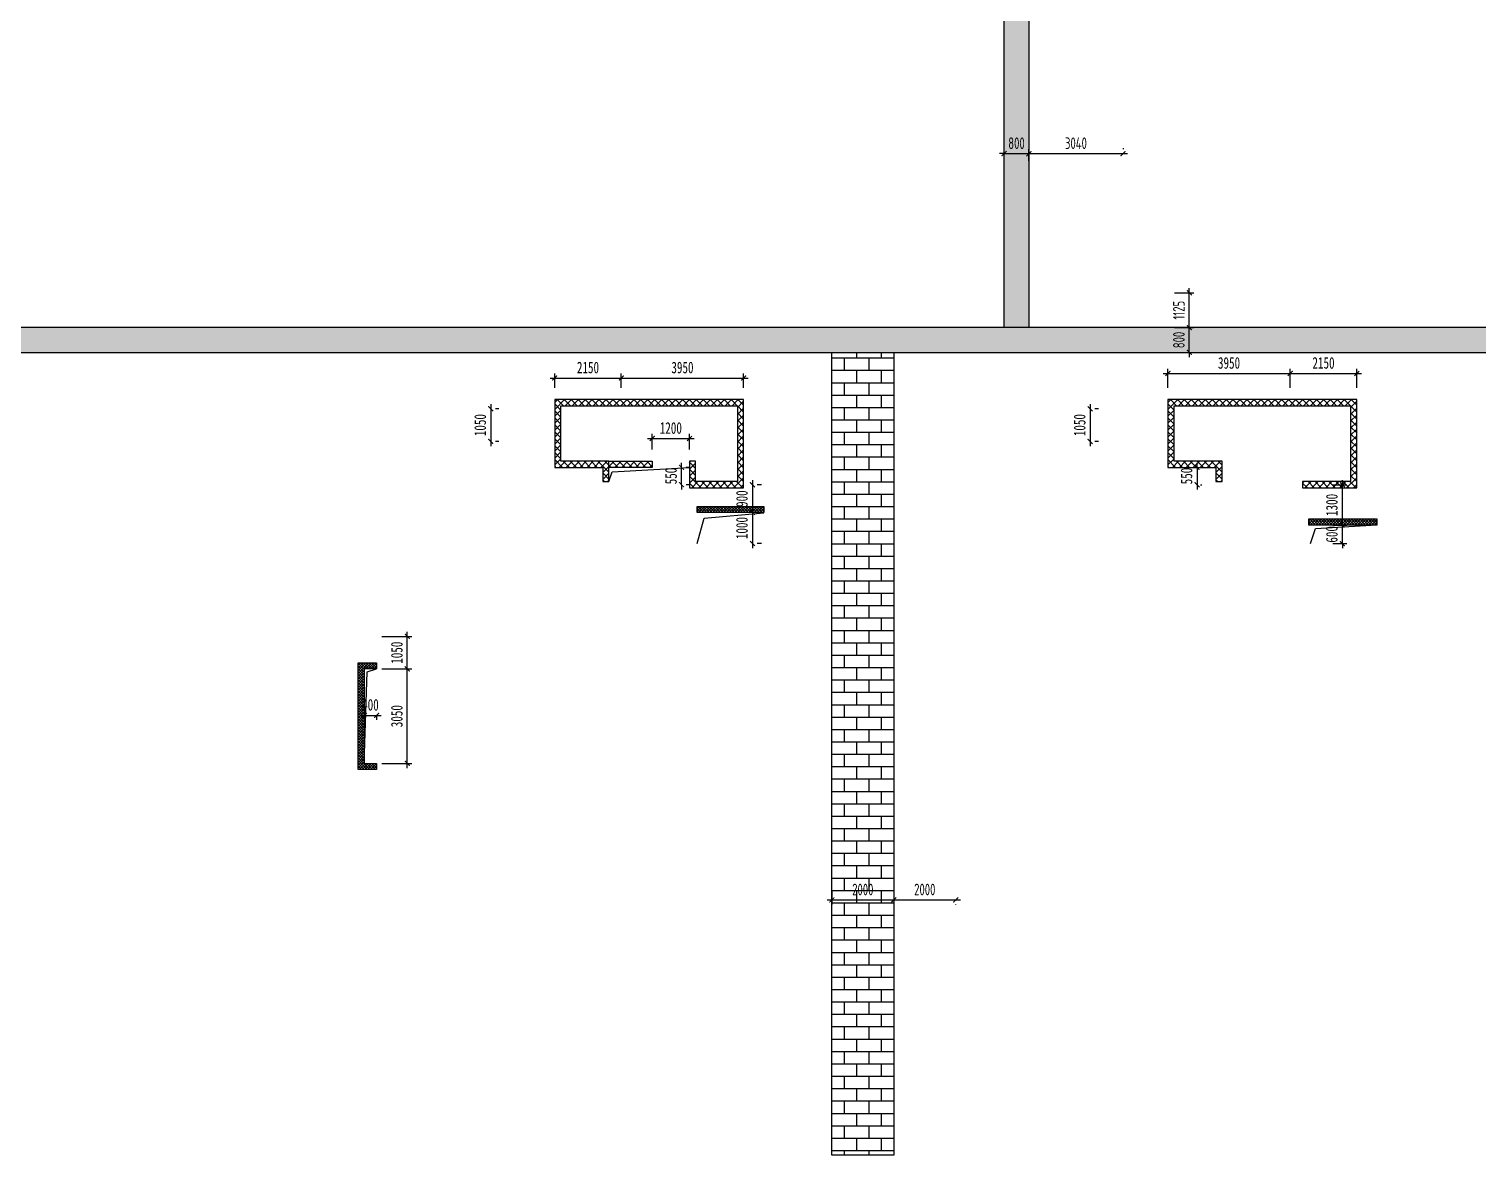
# Model space of a CAD drawing. Extents: x -302153 to 1239823, y 44204 to 1496698.
# Drawn here: x 1051799 to 1098620, y 793177 to 829547 of the extents above; entities that cross this region are included whole.
import ezdxf

# ---------------------------------------------------------------- set-up
doc = ezdxf.new("R2010")
doc.units = 0
doc.header["$LTSCALE"] = 1500
doc.header["$MEASUREMENT"] = 0
doc.layers.get('0').update_dxf_attribs({"linetype": 'CONTINUOUS'})
doc.layers.get('Defpoints').update_dxf_attribs({"color": 2, "linetype": 'CONTINUOUS'})
for name, color, linetype in [('HATCH1', 181, 'CONTINUOUS'), ('S_HOLE', 201, 'CONTINUOUS'), ('S_HOLE_TEXT', 201, 'CONTINUOUS'), ('S_PLAN_DIMS', 3, 'CONTINUOUS'), ('SD_DIMS', 3, 'CONTINUOUS'), ('后浇带', 7, 'CONTINUOUS')]:
    doc.layers.add(name, color=color, linetype=linetype)
doc.styles.add('TH-STYLE3', font='tssdeng.shx', dxfattribs={"width": 0.7, "bigfont": 'tssdchn.shx'})
doc.styles.add('TSSD_Dimension', font='', dxfattribs={"width": 0.7})
doc.styles.get('TSSD_Dimension').set_extended_font_data('SimSun')
doc.dimstyles.new('TSSD_150_150', dxfattribs={"dimtxt": 375, "dimasz": 150, "dimexe": 150, "dimexo": 375, "dimgap": 150, "dimtad": 1, "dimdec": 0, "dimzin": 0, "dimdsep": 46, "dimtxsty": 'TSSD_Dimension', "dimblk": 'ARCHTICK', "dimblk1": 'ARCHTICK', "dimblk2": 'ARCHTICK', "dimcen": 0, "dimdle": 150, "dimclrt": 7, "dimadec": 0, "dimazin": 0, "dimtfac": 1, "dimtdec": 0, "dimtix": 1, "dimtmove": 2, "dimatfit": 3, "dimfxl": 1, "dimtolj": 1, "dimtzin": 0, "dimarcsym": 0})
pattern_1 = [(45, (0, 0), (-44.9012806, 44.9012806), []), (135, (0, 0), (-44.9012806, -44.9012806), [])]

# ---------------------------------------------------------------- blocks, each defined once
blk = doc.blocks.new('_ArchTick')
at = {"color": 0, "const_width": 0.25}
blk.add_lwpolyline([(-0.53, -0.53), (0.53, 0.53)], dxfattribs=at)
blk = doc.blocks.new('*D72')
at = {"layer": 'Defpoints', "color": 0, "transparency": 16777216}
for p in [(1093530, 813525), (1094207, 813525), (1093530, 812925)]:
    blk.add_point(p, dxfattribs=at)
at = {"layer": 'S_HOLE', "color": 0, "lineweight": -2, "transparency": 16777216}
for p, q in [((1093905, 813525), (1094357, 813525)), ((1094207, 813525), (1094207, 813675)), ((1094207, 812925), (1094207, 813525)), ((1093905, 812925), (1094357, 812925)), ((1094207, 812925), (1094207, 812775))]:
    blk.add_line(p, q, dxfattribs=at)
at = {"layer": 'S_HOLE', "color": 0, "lineweight": -2, "transparency": 16777216, "xscale": 150, "yscale": 150, "zscale": 150}
for p, rotation in [((1094207, 813525), 270), ((1094207, 812925), 90)]:
    blk.add_blockref('_ArchTick', p, dxfattribs=dict(at, rotation=rotation))
at = {"layer": 'S_HOLE', "color": 7, "transparency": 16777216, "insert": (1093869, 813225), "char_height": 375, "attachment_point": 5, "rotation": 90, "style": 'TSSD_Dimension'}
blk.add_mtext('\\A1;600', dxfattribs=at)
blk = doc.blocks.new('*D76')
at = {"layer": 'Defpoints', "color": 0, "transparency": 16777216}
for p in [(1075078, 813927), (1075078, 812927), (1075158, 812927)]:
    blk.add_point(p, dxfattribs=at)
at = {"layer": 'S_HOLE', "color": 0, "lineweight": -2, "transparency": 16777216}
for p, q in [((1075158, 814077), (1075158, 812777)), ((1075453, 813927), (1075308, 813927)), ((1075453, 812927), (1075308, 812927))]:
    blk.add_line(p, q, dxfattribs=at)
at = {"layer": 'S_HOLE', "color": 0, "lineweight": -2, "transparency": 16777216, "xscale": 150, "yscale": 150, "zscale": 150}
for p, rotation in [((1075158, 813927), 90), ((1075158, 812927), 270)]:
    blk.add_blockref('_ArchTick', p, dxfattribs=dict(at, rotation=rotation))
at = {"layer": 'S_HOLE', "color": 7, "transparency": 16777216, "insert": (1074820, 813427), "char_height": 375, "attachment_point": 5, "rotation": 90, "style": 'TSSD_Dimension'}
blk.add_mtext('\\A1;1000', dxfattribs=at)
blk = doc.blocks.new('*D77')
at = {"layer": 'Defpoints', "color": 0, "transparency": 16777216}
for p in [(1075078, 814827), (1075078, 813927), (1075158, 813927)]:
    blk.add_point(p, dxfattribs=at)
at = {"layer": 'S_HOLE', "color": 0, "lineweight": -2, "transparency": 16777216}
for p, q in [((1075158, 814977), (1075158, 813777)), ((1075453, 814827), (1075308, 814827)), ((1075453, 813927), (1075308, 813927))]:
    blk.add_line(p, q, dxfattribs=at)
at = {"layer": 'S_HOLE', "color": 0, "lineweight": -2, "transparency": 16777216, "xscale": 150, "yscale": 150, "zscale": 150}
for p, rotation in [((1075158, 814827), 90), ((1075158, 813927), 270)]:
    blk.add_blockref('_ArchTick', p, dxfattribs=dict(at, rotation=rotation))
at = {"layer": 'S_HOLE', "color": 7, "transparency": 16777216, "insert": (1074820, 814377), "char_height": 375, "attachment_point": 5, "rotation": 90, "style": 'TSSD_Dimension'}
blk.add_mtext('\\A1;900', dxfattribs=at)
blk = doc.blocks.new('*D78')
at = {"layer": 'Defpoints', "color": 0, "transparency": 16777216}
for p in [(1093530, 814825), (1094207, 814825), (1093530, 813525)]:
    blk.add_point(p, dxfattribs=at)
at = {"layer": 'S_HOLE', "color": 0, "lineweight": -2, "transparency": 16777216}
for p, q in [((1093905, 814825), (1094357, 814825)), ((1094207, 813375), (1094207, 814975)), ((1093905, 813525), (1094357, 813525))]:
    blk.add_line(p, q, dxfattribs=at)
at = {"layer": 'S_HOLE', "color": 0, "lineweight": -2, "transparency": 16777216, "xscale": 150, "yscale": 150, "zscale": 150}
for p, rotation in [((1094207, 814825), 90), ((1094207, 813525), 270)]:
    blk.add_blockref('_ArchTick', p, dxfattribs=dict(at, rotation=rotation))
at = {"layer": 'S_HOLE', "color": 7, "transparency": 16777216, "insert": (1093869, 814175), "char_height": 375, "attachment_point": 5, "rotation": 90, "style": 'TSSD_Dimension'}
blk.add_mtext('\\A1;1300', dxfattribs=at)
blk = doc.blocks.new('*D79')
at = {"layer": 'Defpoints', "color": 0, "transparency": 16777216}
for p in [(1062624, 807729), (1063024, 807729), (1063024, 807378)]:
    blk.add_point(p, dxfattribs=at)
at = {"layer": 'S_HOLE', "color": 0, "lineweight": -2, "transparency": 16777216}
for p, q in [((1062624, 807378), (1062474, 807378)), ((1062624, 807378), (1063024, 807378)), ((1062624, 807354), (1062624, 807228)), ((1063024, 807378), (1063174, 807378)), ((1063024, 807354), (1063024, 807228))]:
    blk.add_line(p, q, dxfattribs=at)
at = {"layer": 'S_HOLE', "color": 0, "lineweight": -2, "transparency": 16777216, "xscale": 150, "yscale": 150, "zscale": 150}
blk.add_blockref('_ArchTick', (1062624, 807378), dxfattribs=at)
at = {"layer": 'S_HOLE', "color": 0, "lineweight": -2, "transparency": 16777216, "xscale": 150, "yscale": 150, "zscale": 150, "rotation": 180}
blk.add_blockref('_ArchTick', (1063024, 807378), dxfattribs=at)
at = {"layer": 'S_HOLE', "color": 7, "transparency": 16777216, "insert": (1062824, 807716), "char_height": 375, "attachment_point": 5, "style": 'TSSD_Dimension'}
blk.add_mtext('\\A1;400', dxfattribs=at)
blk = doc.blocks.new('*D80')
at = {"layer": 'Defpoints', "color": 0, "transparency": 16777216}
for p in [(1062816, 809927), (1064014, 809927), (1062816, 808877)]:
    blk.add_point(p, dxfattribs=at)
at = {"layer": 'S_HOLE', "color": 0, "lineweight": -2, "transparency": 16777216}
for p, q in [((1064014, 808727), (1064014, 810077)), ((1063191, 809927), (1064164, 809927)), ((1063191, 808877), (1064164, 808877))]:
    blk.add_line(p, q, dxfattribs=at)
at = {"layer": 'S_HOLE', "color": 0, "lineweight": -2, "transparency": 16777216, "xscale": 150, "yscale": 150, "zscale": 150}
for p, rotation in [((1064014, 809927), 90), ((1064014, 808877), 270)]:
    blk.add_blockref('_ArchTick', p, dxfattribs=dict(at, rotation=rotation))
at = {"layer": 'S_HOLE', "color": 7, "transparency": 16777216, "insert": (1063677, 809402), "char_height": 375, "attachment_point": 5, "rotation": 90, "style": 'TSSD_Dimension'}
blk.add_mtext('\\A1;1050', dxfattribs=at)
blk = doc.blocks.new('*D81')
at = {"layer": 'Defpoints', "color": 0, "transparency": 16777216}
for p in [(1062816, 808877), (1064014, 808877), (1062816, 805827)]:
    blk.add_point(p, dxfattribs=at)
at = {"layer": 'S_HOLE', "color": 0, "lineweight": -2, "transparency": 16777216}
for p, q in [((1063191, 808877), (1064164, 808877)), ((1064014, 805677), (1064014, 809027)), ((1063191, 805827), (1064164, 805827))]:
    blk.add_line(p, q, dxfattribs=at)
at = {"layer": 'S_HOLE', "color": 0, "lineweight": -2, "transparency": 16777216, "xscale": 150, "yscale": 150, "zscale": 150}
for p, rotation in [((1064014, 808877), 90), ((1064014, 805827), 270)]:
    blk.add_blockref('_ArchTick', p, dxfattribs=dict(at, rotation=rotation))
at = {"layer": 'S_HOLE', "color": 7, "transparency": 16777216, "insert": (1063677, 807352), "char_height": 375, "attachment_point": 5, "rotation": 90, "style": 'TSSD_Dimension'}
blk.add_mtext('\\A1;3050', dxfattribs=at)
blk = doc.blocks.new('*D127')
at = {"layer": 'Defpoints', "color": 0, "transparency": 16777216}
for p in [(1072743, 815388), (1072869, 815388), (1072743, 814828)]:
    blk.add_point(p, dxfattribs=at)
at = {"layer": 'S_HOLE', "color": 0, "lineweight": -2, "transparency": 16777216}
for p, q in [((1072869, 815388), (1072869, 815538)), ((1072869, 814828), (1072869, 815388)), ((1073118, 815388), (1073019, 815388)), ((1072869, 814828), (1072869, 814678)), ((1073118, 814828), (1073019, 814828))]:
    blk.add_line(p, q, dxfattribs=at)
at = {"layer": 'S_HOLE', "color": 0, "lineweight": -2, "transparency": 16777216, "xscale": 150, "yscale": 150, "zscale": 150}
for p, rotation in [((1072869, 815388), 270), ((1072869, 814828), 90)]:
    blk.add_blockref('_ArchTick', p, dxfattribs=dict(at, rotation=rotation))
at = {"layer": 'S_HOLE', "color": 7, "transparency": 16777216, "insert": (1072531, 815108), "char_height": 375, "attachment_point": 5, "rotation": 90, "style": 'TSSD_Dimension'}
blk.add_mtext('\\A1;550', dxfattribs=at)
blk = doc.blocks.new('*D180')
at = {"layer": 'Defpoints', "color": 0, "transparency": 16777216}
for p in [(1066598, 817278), (1066598, 816227), (1066707, 816227)]:
    blk.add_point(p, dxfattribs=at)
at = {"layer": 'SD_DIMS', "color": 0, "lineweight": -2, "transparency": 16777216}
for p, q in [((1066707, 817428), (1066707, 816077)), ((1066973, 817278), (1066857, 817278)), ((1066973, 816227), (1066857, 816227))]:
    blk.add_line(p, q, dxfattribs=at)
at = {"layer": 'SD_DIMS', "color": 0, "lineweight": -2, "transparency": 16777216, "xscale": 150, "yscale": 150, "zscale": 150}
for p, rotation in [((1066707, 817278), 90), ((1066707, 816227), 270)]:
    blk.add_blockref('_ArchTick', p, dxfattribs=dict(at, rotation=rotation))
at = {"layer": 'SD_DIMS', "color": 7, "transparency": 16777216, "insert": (1066369, 816752), "char_height": 375, "attachment_point": 5, "rotation": 90, "style": 'TSSD_Dimension'}
blk.add_mtext('\\A1;1050', dxfattribs=at)
blk = doc.blocks.new('*D181')
at = {"layer": 'Defpoints', "color": 0, "transparency": 16777216}
for p in [(1085955, 817278), (1085955, 816227), (1086064, 816227)]:
    blk.add_point(p, dxfattribs=at)
at = {"layer": 'SD_DIMS', "color": 0, "lineweight": -2, "transparency": 16777216}
for p, q in [((1086064, 817428), (1086064, 816077)), ((1086330, 817278), (1086214, 817278)), ((1086330, 816227), (1086214, 816227))]:
    blk.add_line(p, q, dxfattribs=at)
at = {"layer": 'SD_DIMS', "color": 0, "lineweight": -2, "transparency": 16777216, "xscale": 150, "yscale": 150, "zscale": 150}
for p, rotation in [((1086064, 817278), 90), ((1086064, 816227), 270)]:
    blk.add_blockref('_ArchTick', p, dxfattribs=dict(at, rotation=rotation))
at = {"layer": 'SD_DIMS', "color": 7, "transparency": 16777216, "insert": (1085727, 816752), "char_height": 375, "attachment_point": 5, "rotation": 90, "style": 'TSSD_Dimension'}
blk.add_mtext('\\A1;1050', dxfattribs=at)
blk = doc.blocks.new('*D200')
at = {"layer": 'Defpoints', "color": 0, "transparency": 16777216}
for p in [(1070924, 818274), (1068774, 817578), (1070924, 817578)]:
    blk.add_point(p, dxfattribs=at)
at = {"layer": 'S_HOLE', "color": 0, "lineweight": -2, "transparency": 16777216}
for p, q in [((1068624, 818274), (1071074, 818274)), ((1068774, 817953), (1068774, 818424)), ((1070924, 817953), (1070924, 818424))]:
    blk.add_line(p, q, dxfattribs=at)
at = {"layer": 'S_HOLE', "color": 0, "lineweight": -2, "transparency": 16777216, "xscale": 150, "yscale": 150, "zscale": 150, "rotation": 180}
blk.add_blockref('_ArchTick', (1068774, 818274), dxfattribs=at)
at = {"layer": 'S_HOLE', "color": 0, "lineweight": -2, "transparency": 16777216, "xscale": 150, "yscale": 150, "zscale": 150}
blk.add_blockref('_ArchTick', (1070924, 818274), dxfattribs=at)
at = {"layer": 'S_HOLE', "color": 7, "transparency": 16777216, "insert": (1069849, 818611), "char_height": 375, "attachment_point": 5, "style": 'TSSD_Dimension'}
blk.add_mtext('\\A1;2150', dxfattribs=at)
blk = doc.blocks.new('*D201')
at = {"layer": 'Defpoints', "color": 0, "transparency": 16777216}
for p in [(1074874, 818274), (1070924, 817578), (1074874, 817579)]:
    blk.add_point(p, dxfattribs=at)
at = {"layer": 'S_HOLE', "color": 0, "lineweight": -2, "transparency": 16777216}
for p, q in [((1070774, 818274), (1075024, 818274)), ((1070924, 817953), (1070924, 818424)), ((1074874, 817954), (1074874, 818424))]:
    blk.add_line(p, q, dxfattribs=at)
at = {"layer": 'S_HOLE', "color": 0, "lineweight": -2, "transparency": 16777216, "xscale": 150, "yscale": 150, "zscale": 150, "rotation": 180}
blk.add_blockref('_ArchTick', (1070924, 818274), dxfattribs=at)
at = {"layer": 'S_HOLE', "color": 0, "lineweight": -2, "transparency": 16777216, "xscale": 150, "yscale": 150, "zscale": 150}
blk.add_blockref('_ArchTick', (1074874, 818274), dxfattribs=at)
at = {"layer": 'S_HOLE', "color": 7, "transparency": 16777216, "insert": (1072899, 818611), "char_height": 375, "attachment_point": 5, "style": 'TSSD_Dimension'}
blk.add_mtext('\\A1;3950', dxfattribs=at)
blk = doc.blocks.new('*D202')
at = {"layer": 'Defpoints', "color": 0, "transparency": 16777216}
for p in [(1092524, 818421), (1088574, 817578, 0), (1092524, 817578)]:
    blk.add_point(p, dxfattribs=at)
at = {"layer": 'S_HOLE', "color": 0, "lineweight": -2, "transparency": 16777216}
for p, q in [((1088574, 817953), (1088574, 818571)), ((1092524, 817953), (1092524, 818571)), ((1088424, 818421), (1092674, 818421))]:
    blk.add_line(p, q, dxfattribs=at)
at = {"layer": 'S_HOLE', "color": 0, "lineweight": -2, "transparency": 16777216, "xscale": 150, "yscale": 150, "zscale": 150, "rotation": 180}
blk.add_blockref('_ArchTick', (1088574, 818421), dxfattribs=at)
at = {"layer": 'S_HOLE', "color": 0, "lineweight": -2, "transparency": 16777216, "xscale": 150, "yscale": 150, "zscale": 150}
blk.add_blockref('_ArchTick', (1092524, 818421), dxfattribs=at)
at = {"layer": 'S_HOLE', "color": 7, "transparency": 16777216, "insert": (1090549, 818759), "char_height": 375, "attachment_point": 5, "style": 'TSSD_Dimension'}
blk.add_mtext('\\A1;3950', dxfattribs=at)
blk = doc.blocks.new('*D203')
at = {"layer": 'Defpoints', "color": 0, "transparency": 16777216}
for p in [(1094674, 818421), (1092524, 817578), (1094674, 817578, 0)]:
    blk.add_point(p, dxfattribs=at)
at = {"layer": 'S_HOLE', "color": 0, "lineweight": -2, "transparency": 16777216}
for p, q in [((1092524, 817953), (1092524, 818571)), ((1094674, 817953), (1094674, 818571)), ((1092374, 818421), (1094824, 818421))]:
    blk.add_line(p, q, dxfattribs=at)
at = {"layer": 'S_HOLE', "color": 0, "lineweight": -2, "transparency": 16777216, "xscale": 150, "yscale": 150, "zscale": 150, "rotation": 180}
blk.add_blockref('_ArchTick', (1092524, 818421), dxfattribs=at)
at = {"layer": 'S_HOLE', "color": 0, "lineweight": -2, "transparency": 16777216, "xscale": 150, "yscale": 150, "zscale": 150}
blk.add_blockref('_ArchTick', (1094674, 818421), dxfattribs=at)
at = {"layer": 'S_HOLE', "color": 7, "transparency": 16777216, "insert": (1093599, 818759), "char_height": 375, "attachment_point": 5, "style": 'TSSD_Dimension'}
blk.add_mtext('\\A1;2150', dxfattribs=at)
blk = doc.blocks.new('*D204')
at = {"layer": 'Defpoints', "color": 0, "transparency": 16777216}
for p in [(1089250, 815388), (1089250, 814827), (1089515, 814827)]:
    blk.add_point(p, dxfattribs=at)
at = {"layer": 'S_HOLE', "color": 0, "lineweight": -2, "transparency": 16777216}
for p, q in [((1089515, 815388), (1089515, 815538)), ((1089515, 815388), (1089515, 814827)), ((1089625, 815388), (1089665, 815388)), ((1089515, 814827), (1089515, 814677)), ((1089625, 814827), (1089665, 814827))]:
    blk.add_line(p, q, dxfattribs=at)
at = {"layer": 'S_HOLE', "color": 0, "lineweight": -2, "transparency": 16777216, "xscale": 150, "yscale": 150, "zscale": 150}
for p, rotation in [((1089515, 815388), 270), ((1089515, 814827), 90)]:
    blk.add_blockref('_ArchTick', p, dxfattribs=dict(at, rotation=rotation))
at = {"layer": 'S_HOLE', "color": 7, "transparency": 16777216, "insert": (1089177, 815108), "char_height": 375, "attachment_point": 5, "rotation": 90, "style": 'TSSD_Dimension'}
blk.add_mtext('\\A1;550', dxfattribs=at)
blk = doc.blocks.new('*D262')
at = {"layer": 'Defpoints', "color": 0, "transparency": 16777216}
for p in [(1073124, 816321), (1071924, 815588), (1073124, 815588)]:
    blk.add_point(p, dxfattribs=at)
at = {"layer": 'S_HOLE', "color": 0, "lineweight": -2, "transparency": 16777216}
for p, q in [((1071774, 816321), (1073274, 816321)), ((1071924, 815963), (1071924, 816471)), ((1073124, 815963), (1073124, 816471))]:
    blk.add_line(p, q, dxfattribs=at)
at = {"layer": 'S_HOLE', "color": 0, "lineweight": -2, "transparency": 16777216, "xscale": 150, "yscale": 150, "zscale": 150, "rotation": 180}
blk.add_blockref('_ArchTick', (1071924, 816321), dxfattribs=at)
at = {"layer": 'S_HOLE', "color": 0, "lineweight": -2, "transparency": 16777216, "xscale": 150, "yscale": 150, "zscale": 150}
blk.add_blockref('_ArchTick', (1073124, 816321), dxfattribs=at)
at = {"layer": 'S_HOLE', "color": 7, "transparency": 16777216, "insert": (1072524, 816658), "char_height": 375, "attachment_point": 5, "style": 'TSSD_Dimension'}
blk.add_mtext('\\A1;1200', dxfattribs=at)
blk = doc.blocks.new('*D332')
at = {"layer": 'Defpoints', "color": 0, "transparency": 16777216}
for p in [(-123351, 8656), (-121350, 8656), (-121350, 7937)]:
    blk.add_point(p, dxfattribs=at)
at = {"layer": 'S_PLAN_DIMS', "color": 0, "lineweight": -2, "transparency": 16777216}
for p, q in [((-123351, 8206), (-123351, 7787)), ((-121350, 8206), (-121350, 7787)), ((-123501, 7937), (-121200, 7937))]:
    blk.add_line(p, q, dxfattribs=at)
at = {"layer": 'S_PLAN_DIMS', "color": 0, "lineweight": -2, "transparency": 16777216, "xscale": 150, "yscale": 150, "zscale": 150, "rotation": 180}
blk.add_blockref('_ArchTick', (-123351, 7937), dxfattribs=at)
at = {"layer": 'S_PLAN_DIMS', "color": 0, "lineweight": -2, "transparency": 16777216, "xscale": 150, "yscale": 150, "zscale": 150}
blk.add_blockref('_ArchTick', (-121350, 7937), dxfattribs=at)
at = {"layer": 'S_PLAN_DIMS', "color": 7, "transparency": 16777216, "insert": (-122351, 8275), "char_height": 375, "attachment_point": 5, "style": 'TH-STYLE3'}
blk.add_mtext('\\A1;2000', dxfattribs=at)
blk = doc.blocks.new('*D333')
at = {"layer": 'Defpoints', "color": 0, "transparency": 16777216}
for p in [(-121350, 8656), (-119350, 8233), (-119350, 7937)]:
    blk.add_point(p, dxfattribs=at)
at = {"layer": 'S_PLAN_DIMS', "color": 0, "lineweight": -2, "transparency": 16777216}
for p, q in [((-121350, 8206), (-121350, 7787)), ((-121500, 7937), (-119200, 7937)), ((-119350, 7783), (-119350, 7787))]:
    blk.add_line(p, q, dxfattribs=at)
at = {"layer": 'S_PLAN_DIMS', "color": 0, "lineweight": -2, "transparency": 16777216, "xscale": 150, "yscale": 150, "zscale": 150, "rotation": 180}
blk.add_blockref('_ArchTick', (-121350, 7937), dxfattribs=at)
at = {"layer": 'S_PLAN_DIMS', "color": 0, "lineweight": -2, "transparency": 16777216, "xscale": 150, "yscale": 150, "zscale": 150}
blk.add_blockref('_ArchTick', (-119350, 7937), dxfattribs=at)
at = {"layer": 'S_PLAN_DIMS', "color": 7, "transparency": 16777216, "insert": (-120350, 8275), "char_height": 375, "attachment_point": 5, "style": 'TH-STYLE3'}
blk.add_mtext('\\A1;2000', dxfattribs=at)
blk = doc.blocks.new('*D349')
at = {"layer": 'Defpoints', "color": 0, "transparency": 16777216}
for p in [(-112736, 26424, -1600), (-111808, 26424), (-112736, 25624, -1600)]:
    blk.add_point(p, dxfattribs=at)
at = {"layer": 'S_PLAN_DIMS', "color": 0, "lineweight": -2, "transparency": 16777216}
for p, q in [((-112286, 26424), (-111658, 26424)), ((-111808, 26424), (-111808, 26574)), ((-111808, 25624), (-111808, 26424)), ((-112286, 25624), (-111658, 25624)), ((-111808, 25624), (-111808, 25474))]:
    blk.add_line(p, q, dxfattribs=at)
at = {"layer": 'S_PLAN_DIMS', "color": 0, "lineweight": -2, "transparency": 16777216, "xscale": 150, "yscale": 150, "zscale": 150}
for p, rotation in [((-111808, 26424), 270), ((-111808, 25624), 90)]:
    blk.add_blockref('_ArchTick', p, dxfattribs=dict(at, rotation=rotation))
at = {"layer": 'S_PLAN_DIMS', "color": 7, "transparency": 16777216, "insert": (-112145, 26024), "char_height": 375, "attachment_point": 5, "rotation": 90, "style": 'TH-STYLE3'}
blk.add_mtext('\\A1;800', dxfattribs=at)
blk = doc.blocks.new('*D350')
at = {"layer": 'Defpoints', "color": 0, "transparency": 16777216}
for p in [(-112736, 27549), (-111808, 27549), (-112736, 26424, -1600)]:
    blk.add_point(p, dxfattribs=at)
at = {"layer": 'S_PLAN_DIMS', "color": 0, "lineweight": -2, "transparency": 16777216}
for p, q in [((-111808, 26274), (-111808, 27699)), ((-112286, 27549), (-111658, 27549)), ((-112286, 26424), (-111658, 26424))]:
    blk.add_line(p, q, dxfattribs=at)
at = {"layer": 'S_PLAN_DIMS', "color": 0, "lineweight": -2, "transparency": 16777216, "xscale": 150, "yscale": 150, "zscale": 150}
for p, rotation in [((-111808, 27549), 90), ((-111808, 26424), 270)]:
    blk.add_blockref('_ArchTick', p, dxfattribs=dict(at, rotation=rotation))
at = {"layer": 'S_PLAN_DIMS', "color": 7, "transparency": 16777216, "insert": (-112145, 26987), "char_height": 375, "attachment_point": 5, "rotation": 90, "style": 'TH-STYLE3'}
blk.add_mtext('\\A1;1125', dxfattribs=at)
blk = doc.blocks.new('*D388')
at = {"layer": 'Defpoints', "color": 0, "transparency": 16777216}
for p in [(-116989, 32043), (-117789, 31366), (-116989, 31366)]:
    blk.add_point(p, dxfattribs=at)
at = {"layer": 'S_PLAN_DIMS', "color": 0, "lineweight": -2, "transparency": 16777216}
for p, q in [((-117789, 32043), (-117939, 32043)), ((-117789, 31816), (-117789, 32193)), ((-117789, 32043), (-116989, 32043)), ((-116989, 31816), (-116989, 32193)), ((-116989, 32043), (-116839, 32043))]:
    blk.add_line(p, q, dxfattribs=at)
at = {"layer": 'S_PLAN_DIMS', "color": 0, "lineweight": -2, "transparency": 16777216, "xscale": 150, "yscale": 150, "zscale": 150}
blk.add_blockref('_ArchTick', (-117789, 32043), dxfattribs=at)
at = {"layer": 'S_PLAN_DIMS', "color": 0, "lineweight": -2, "transparency": 16777216, "xscale": 150, "yscale": 150, "zscale": 150, "rotation": 180}
blk.add_blockref('_ArchTick', (-116989, 32043), dxfattribs=at)
at = {"layer": 'S_PLAN_DIMS', "color": 7, "transparency": 16777216, "insert": (-117389, 32380), "char_height": 375, "attachment_point": 5, "style": 'TH-STYLE3'}
blk.add_mtext('\\A1;800', dxfattribs=at)
blk = doc.blocks.new('*D389')
at = {"layer": 'Defpoints', "color": 0, "transparency": 16777216}
for p in [(-113949, 32043), (-113949, 31767), (-116989, 31366)]:
    blk.add_point(p, dxfattribs=at)
at = {"layer": 'S_PLAN_DIMS', "color": 0, "lineweight": -2, "transparency": 16777216}
for p, q in [((-117139, 32043), (-113799, 32043)), ((-116989, 31816), (-116989, 32193)), ((-113949, 32217), (-113949, 32193))]:
    blk.add_line(p, q, dxfattribs=at)
at = {"layer": 'S_PLAN_DIMS', "color": 0, "lineweight": -2, "transparency": 16777216, "xscale": 150, "yscale": 150, "zscale": 150, "rotation": 180}
blk.add_blockref('_ArchTick', (-116989, 32043), dxfattribs=at)
at = {"layer": 'S_PLAN_DIMS', "color": 0, "lineweight": -2, "transparency": 16777216, "xscale": 150, "yscale": 150, "zscale": 150}
blk.add_blockref('_ArchTick', (-113949, 32043), dxfattribs=at)
at = {"layer": 'S_PLAN_DIMS', "color": 7, "transparency": 16777216, "insert": (-115469, 32380), "char_height": 375, "attachment_point": 5, "style": 'TH-STYLE3'}
blk.add_mtext('\\A1;3040', dxfattribs=at)
blk = doc.blocks.new('A$C1DF81372')
at = {"layer": '后浇带'}
h = blk.add_hatch(dxfattribs=at)
h.set_pattern_fill('AR-HBONE', color=8, scale=2, angle=-90)
h.set_pattern_definition([(315, (-2370020.33, 2788297.97), (287.368196, -8e-14), [609.6, -203.2]), (45, (-2369876.65, 2788154.29), (287.368196, -8e-14), [609.6, -203.2])])
h.paths.add_polyline_path([(-117789.3, 26424.2), (-116989.3, 26424.2), (-116989.2, 56098.8), (-117789.2, 56098.8)])
h = blk.add_hatch(dxfattribs=at)
h.set_pattern_fill('STARS', color=8, scale=50, style=0)
h.set_pattern_definition([(0, (-2794175.16, -2214204.5), (0, 274.963), [158.75, -158.75]), (60, (-2794175.16, -2214204.5), (-238.124943, 137.4815), [158.75, -158.75]), (120, (-2794095.78, -2214067.03), (-238.124943, -137.4815), [158.75, -158.75])])
h.paths.add_polyline_path([(-158775, 25625), (-71975, 25623.4), (-71975, 26423.4), (-158775, 26425)])
h = blk.add_hatch(dxfattribs=at)
h.set_pattern_fill('BRICK1', color=8, scale=50, style=0)
h.set_pattern_definition([(0, (-1201073.9, -1053477.37), (0, 400), []), (90, (-1201073.9, -1053477.37), (-400, 400), [400, -400])])
h.paths.add_polyline_path([(-123349, 25624.3), (-121347.8, 25624.3), (-121351.8, -300), (-123353, -300)])
at = {"layer": '后浇带', "color": 8}
for points, elevation in [([(-117789.2, 56098.8), (-116989.2, 56098.8), (-116989.3, 26424.2), (-117789.3, 26424.2)], -1000), ([(-158775, 25625), (-71975, 25623.4), (-71975, 26423.4), (-158775, 26425)], -1600)]:
    blk.add_lwpolyline(points, close=True, dxfattribs=dict(at, elevation=elevation))
blk.add_lwpolyline([(-123349, 25624.3), (-121347.8, 25624.3), (-121351.8, -300), (-123353, -300)], close=True, dxfattribs=at)
at = {"layer": 'S_PLAN_DIMS'}
for base, p1, p2, picture, middle in [((-116989.3, 32042.6), (-117789.3, 31366.4), (-116989.3, 31366.4), '*D388', (-117389.3, 32380.1)), ((-113949, 32042.6), (-116989.3, 31366.4), (-113949, 31766.6), '*D389', (-115469.1, 32380.1)), ((-121350.5, 7937.1), (-123350.6, 8655.8), (-121350.5, 8655.5), '*D332', (-122350.6, 8274.6)), ((-119350, 7937.1031), (-121350.4971, 8655.5018), (-119350, 8233.0376), '*D333', (-120350.2486, 8274.6031))]:
    dim = blk.add_linear_dim(base=base, p1=p1, p2=p2, dimstyle='TSSD_150_150', dxfattribs=at)
    dim.commit()
    dim.dimension.update_dxf_attribs({"geometry": picture, "text_midpoint": middle})
for base, p1, p2, picture, middle in [((-111807.8, 27549), (-112736.4, 26424.1, -1600), (-112736.4, 27549), '*D350', (-112145.3, 26986.6)), ((-111807.8, 26424.1), (-112736.4, 25624.1, -1600), (-112736.4, 26424.1, -1600), '*D349', (-112145.3, 26024.1))]:
    dim = blk.add_linear_dim(base=base, p1=p1, p2=p2, angle=90, dimstyle='TSSD_150_150', dxfattribs=at)
    dim.commit()
    dim.dimension.update_dxf_attribs({"geometry": picture, "text_midpoint": middle})

msp = doc.modelspace()

# ---------------------------------------------------------------- hatches: boundary and pattern name
at = {"layer": 'HATCH1'}
h = msp.add_hatch(dxfattribs=at)
h.set_pattern_fill('HOLE_MATETIEL', color=256, scale=20, style=0)
h.set_pattern_definition([(45, (-80500.23, -53400), (-112.253202, 112.253202), []), (135, (-80500.23, -53400), (-112.253202, -112.253202), [])])
h.paths.add_polyline_path([(1073323.895, 815588.2024), (1073123.895, 815588.2024), (1073123.895, 814727.7696), (1074873.895, 814727.7696), (1074873.895, 817577.7696), (1068773.895, 817577.7696), (1068773.895, 815388.2024), (1070323.895, 815388.2024), (1070323.895, 814928.2024), (1070523.895, 814928.2024), (1070523.895, 815587.3696), (1070323.895, 815587.3696), (1070323.895, 815588.2024), (1068973.895, 815588.2024), (1068973.895, 817377.7696), (1074673.895, 817377.7696), (1074673.895, 814927.7696), (1073323.895, 814927.7696)])
h = msp.add_hatch(dxfattribs=at)
h.set_pattern_fill('HOLE_MATETIEL', color=256, scale=50, style=0)
h.set_pattern_definition([(45, (-60700.23, -53400), (-112.253202, 112.253202), []), (135, (-60700.23, -53400), (-112.253202, -112.253202), [])])
h.paths.add_polyline_path([(1093123.895, 814928.6024), (1092923.895, 814928.6024), (1092923.895, 814727.7696), (1094673.895, 814727.7696), (1094673.895, 817577.7696), (1088573.895, 817577.7696), (1088573.895, 815387.7696), (1090123.895, 815387.7696), (1090123.895, 814928.2024), (1090323.895, 814928.2024), (1090323.895, 815587.7696), (1090123.895, 815587.7696), (1088773.895, 815587.7696), (1088773.895, 817377.7696), (1094473.895, 817377.7696), (1094473.895, 814927.7696), (1093123.895, 814927.7696)])
h = msp.add_hatch(dxfattribs=at)
h.set_pattern_fill('HOLE_MATETIEL', color=256, scale=50, style=0)
h.set_pattern_definition([(45, (-80500.24, -53399.17), (-112.253202, 112.253202), []), (135, (-80500.24, -53399.17), (-112.253202, -112.253202), [])])
h.paths.add_polyline_path([(1070523.8913, 815588.2024), (1071923.8351, 815588.2024), (1071923.955, 815388.2024), (1070524.0112, 815388.2024)])
h = msp.add_hatch(dxfattribs=at)
h.set_pattern_fill('HOLE_MATETIEL', color=256, scale=20, style=0)
h.set_pattern_definition([(45, (-19749.77, 402.076), (-44.9012806, 44.9012806), []), (135, (-19749.77, 402.076), (-44.9012806, -44.9012806), [])])
h.paths.add_polyline_path([(1073374.1274, 814127.3696), (1075523.895, 814127.3696), (1075523.895, 813927.3696), (1073374.1274, 813927.3696)])
h = msp.add_hatch(dxfattribs=at)
h.set_pattern_fill('HOLE_MATETIEL', color=256, scale=20, style=0)
h.set_pattern_definition(pattern_1)
h.paths.add_polyline_path([(1093123.895, 813725.2934), (1095323.895, 813725.2934), (1095323.895, 813525.2934), (1093123.895, 813525.2934)])
h = msp.add_hatch(dxfattribs=at)
h.set_pattern_fill('HOLE_MATETIEL', color=256, scale=20, style=0)
h.set_pattern_definition(pattern_1)
h.paths.add_polyline_path([(1063023.895, 808877.3696), (1062623.895, 808877.3696), (1062623.895, 805827.3696), (1063023.895, 805827.3696), (1063023.895, 805627.3696), (1062423.895, 805627.3696), (1062423.895, 809077.3696), (1063023.895, 809077.3696)])

# ---------------------------------------------------------------- linework, layer by layer
at = {"layer": 'HATCH1', "elevation": 0}
for points in [[(1073323.895, 815588.2024), (1073123.895, 815588.2024), (1073123.895, 814727.7696), (1074873.895, 814727.7696), (1074873.895, 817577.7696), (1068773.895, 817577.7696), (1068773.895, 815388.2024), (1070323.895, 815388.2024), (1070323.895, 814928.2024), (1070523.895, 814928.2024), (1070523.895, 815587.3696), (1070323.895, 815587.3696), (1070323.895, 815588.2024), (1068973.895, 815588.2024), (1068973.895, 817377.7696), (1074673.895, 817377.7696), (1074673.895, 814927.7696), (1073323.895, 814927.7696)], [(1093123.895, 814928.6024), (1092923.895, 814928.6024), (1092923.895, 814727.7696), (1094673.895, 814727.7696), (1094673.895, 817577.7696), (1088573.895, 817577.7696), (1088573.895, 815387.7696), (1090123.895, 815387.7696), (1090123.895, 814928.2024), (1090323.895, 814928.2024), (1090323.895, 815587.7696), (1090123.895, 815587.7696), (1090123.895, 815587.7696), (1088773.895, 815587.7696), (1088773.895, 817377.7696), (1094473.895, 817377.7696), (1094473.895, 814927.7696), (1093123.895, 814927.7696)], [(1070524.0112, 815588.2024), (1071923.8369, 815588.2024), (1071923.9531, 815388.2024), (1070524.1274, 815388.2024)], [(1073374.1274, 814127.3696), (1075523.895, 814127.3696), (1075523.895, 813927.3696), (1073374.1274, 813927.3696)]]:
    msp.add_lwpolyline(points, close=True, dxfattribs=at)
at = {"layer": 'HATCH1'}
msp.add_lwpolyline([(1093123.895, 813725.2934), (1095323.895, 813725.2934), (1095323.895, 813525.2934), (1093123.895, 813525.2934)], close=True, dxfattribs=at)
msp.add_lwpolyline([(1063023.895, 808877.3696), (1062623.895, 808877.3696), (1062623.895, 805827.3696), (1063023.895, 805827.3696), (1063023.895, 805627.3696), (1062423.895, 805627.3696), (1062423.895, 809077.3696), (1063023.895, 809077.3696), (1063023.895, 808877.3696)], dxfattribs=at)
at = {"layer": 'S_HOLE', "elevation": 0}
for points in [[(1070524.1274, 814927.4024), (1070627.5209, 815248.5193), (1073123.895, 815388.2024)], [(1073373.895, 812928.2024), (1073598.4337, 813750.6711), (1075523.895, 813924.4606)], [(1093173.895, 812928.2024), (1093344.6562, 813417.7321), (1095323.895, 813528.6024)]]:
    msp.add_lwpolyline(points, dxfattribs=at)
at = {"layer": 'S_HOLE'}
msp.add_lwpolyline([(1062623.895, 805827.3696), (1062718.5735, 808780.0571), (1063023.895, 808877.3696)], dxfattribs=at)

# ---------------------------------------------------------------- block references
at = {"layer": 'S_HOLE_TEXT'}
msp.add_blockref('A$C1DF81372', (1201073.895, 793477.3719), dxfattribs=at)

# ---------------------------------------------------------------- dimensions: what is measured, and where the dimension line sits
at = {"layer": 'S_HOLE'}
for base, p1, p2, picture, middle in [((1092523.895, 818421.3294), (1088573.895, 817577.7696, 0), (1092523.895, 817577.7696), '*D202', (1090548.895, 818758.8294)), ((1094673.895, 818421.3294), (1092523.895, 817577.7696), (1094673.895, 817577.7696, 0), '*D203', (1093598.895, 818758.8294)), ((1070923.895, 818273.9153), (1068773.895, 817577.7696), (1070923.895, 817577.7696), '*D200', (1069848.895, 818611.4153)), ((1074873.895, 818273.9153), (1070923.895, 817577.7696), (1074873.895, 817578.6024), '*D201', (1072898.895, 818611.4153)), ((1073123.8369, 816320.6347, 0), (1071923.8369, 815588.2024, 0), (1073123.8369, 815588.2024, 0), '*D262', (1072523.8369, 816658.1347, 0)), ((1063023.895, 807378.1344), (1062624.1321, 807728.5954), (1063023.895, 807728.5954), '*D79', (1062824.0136, 807715.6344))]:
    dim = msp.add_linear_dim(base=base, p1=p1, p2=p2, dimstyle='TSSD_150_150', dxfattribs=at)
    dim.commit()
    dim.dimension.update_dxf_attribs({"geometry": picture, "text_midpoint": middle})
for base, p1, p2, picture, middle in [((1072868.9415, 815388.2024, 0), (1072743.1949, 814828.2024, 0), (1072743.2361, 815388.2024, 0), '*D127', (1072531.4415, 815108.2024, 0)), ((1089514.6825, 814827.3696), (1089249.7144, 815387.7696), (1089249.7144, 814827.3696), '*D204', (1089177.1825, 815107.5696))]:
    dim = msp.add_linear_dim(base=base, p1=p1, p2=p2, angle=90, text='550', dimstyle='TSSD_150_150', dxfattribs=at)
    dim.commit()
    dim.dimension.update_dxf_attribs({"geometry": picture, "text_midpoint": middle})
for base, p1, p2, picture, middle in [((1075157.8406, 813927.3696), (1075077.7578, 814827.3696), (1075077.7578, 813927.3696), '*D77', (1074820.3406, 814377.3696)), ((1094206.7718, 814825.3696), (1093530.0402, 813525.2934), (1093530.0402, 814825.3696), '*D78', (1093869.2718, 814175.3315)), ((1075157.8406, 812927.3696), (1075077.7578, 813927.3696), (1075077.7578, 812927.3696), '*D76', (1074820.3406, 813427.3696)), ((1094206.7718, 813525.2934), (1093530.0402, 812925.2934), (1093530.0402, 813525.2934), '*D72', (1093869.2718, 813225.2934)), ((1064014.0357, 809927.3696), (1062816.3794, 808877.3696), (1062816.3794, 809927.3696), '*D80', (1063676.5357, 809402.3696)), ((1064014.0357, 808877.3696), (1062816.3794, 805827.3696), (1062816.3794, 808877.3696), '*D81', (1063676.5357, 807352.3696))]:
    dim = msp.add_linear_dim(base=base, p1=p1, p2=p2, angle=90, dimstyle='TSSD_150_150', dxfattribs=at)
    dim.commit()
    dim.dimension.update_dxf_attribs({"geometry": picture, "text_midpoint": middle})
at = {"layer": 'SD_DIMS'}
for base, p1, p2, picture, middle in [((1066706.7874, 816227.3696), (1066598.0204, 817277.6024), (1066598.0204, 816227.3696), '*D180', (1066369.2874, 816752.486)), ((1086064.2278, 816227.3696), (1085955.4608, 817277.6024), (1085955.4608, 816227.3696), '*D181', (1085726.7278, 816752.486))]:
    dim = msp.add_linear_dim(base=base, p1=p1, p2=p2, angle=90, dimstyle='TSSD_150_150', dxfattribs=at)
    dim.commit()
    dim.dimension.update_dxf_attribs({"geometry": picture, "text_midpoint": middle})

doc.saveas('drawing.dxf')
